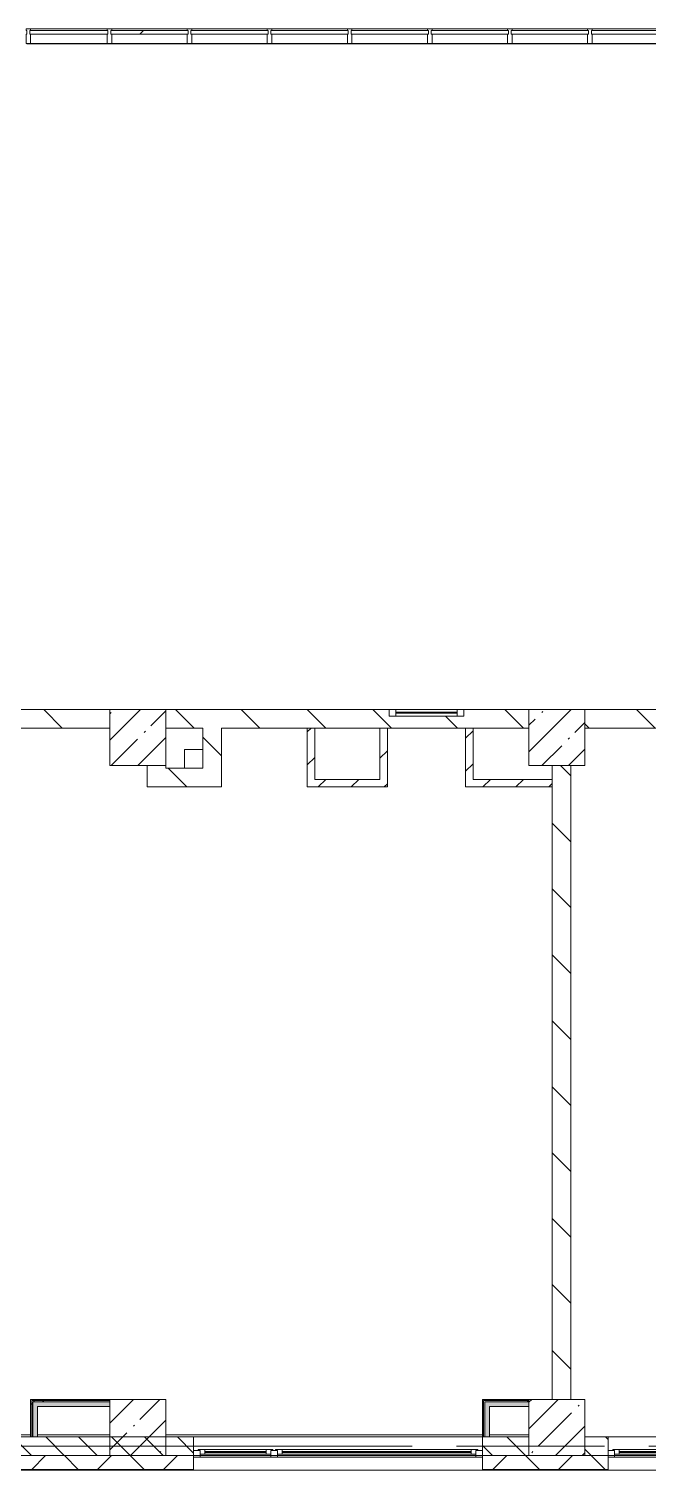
# Model space of a CAD drawing. Header units: millimetres. Extents: x 81037 to 284518, y -8553 to 29000.
# Drawn here: x 164298 to 170948, y -258 to 15200 of the extents above; entities that cross this region are included whole.
import ezdxf

# ---------------------------------------------------------------- set-up
doc = ezdxf.new("R2010")
doc.units = ezdxf.units.MM
doc.linetypes.add('Осевая', pattern=[3175, 635, -476.25, 1587.5, -476.25])
doc.layers.add('A-FLOR-2', color=7, linetype='Continuous', lineweight=5, true_color=0xaaaaaa)
doc.layers.add('I-WALL-5', color=7, linetype='Continuous', lineweight=9, true_color=0xe7e7e7)
for name, color, linetype, lineweight in [('A-GLAZ-2', 7, 'Continuous', 5), ('A-GLAZ-CURT-1', 7, 'Continuous', 5), ('A-GLAZ-CWMG-2', 7, 'Continuous', 5), ('A-WALL', 7, 'Continuous', 9), ('A-WALL-4', 7, 'Continuous', 5), ('I-WALL-6', 7, 'Continuous', 5), ('S-COLS-1', 7, 'Continuous', 5), ('Оси', 7, 'Continuous', 9), ('Оси-2', 7, 'Осевая', 9)]:
    doc.layers.add(name, color=color, linetype=linetype, lineweight=lineweight)
pattern_1 = [(135, (157507.65, 0), (-353.553, -353.553), [])]
pattern_2 = [(45, (157507.65, 0), (-176.7767, 176.7767), [])]
pattern_3 = [(45, (157507.65, 0), (-285.123, 285.123), []), (45, (157792.77, 0), (-285.123, 285.123), [504.031, -100.806, 16.764, -84.042])]
pattern_4 = [(135, (157507.65, 0), (-176.7767, -176.7767), [])]
pattern_5 = [(45, (157507.65, 0), (-530.33, 530.33), []), (135, (157507.65, 0), (-530.33, -530.33), [])]

# ---------------------------------------------------------------- blocks, each defined once
blk = doc.blocks.new('120_Окно_СКБ_2Ст - 120_Окно_СКБ_2Ст 3100х2500 _мал_створка слева_ 2-22446355-2_1_3_птичка')
at = {"layer": 'A-GLAZ-2'}
for p, q in [((-1550, -127), (-1550, -57)), ((-1550, -57), (-1480, -57)), ((1550, -57), (-1550, -57)), ((-1480, -127), (-1550, -127)), ((-1550, -127), (-1500, -127)), ((-1480, -127), (-1500, -127)), ((-1500, -127), (-1500, -137)), ((-1500, -137), (670, -137)), ((670, -137), (-1500, -137)), ((-1480, -57), (-1480, -127)), ((650, -87), (-1480, -87)), ((-1480, -87), (-1480, -127)), ((-1430, -137), (-1430, -87)), ((-1430, -107), (600, -107)), ((600, -117), (-1430, -117)), ((600, -137), (600, -87)), ((650, -127), (650, -57)), ((650, -57), (720, -57)), ((650, -127), (650, -87)), ((720, -127), (650, -127)), ((670, -127), (650, -127)), ((670, -127), (700, -127)), ((670, -137), (670, -127)), ((720, -127), (700, -127)), ((700, -127), (700, -137)), ((700, -137), (1500, -137)), ((1500, -137), (700, -137)), ((720, -57), (720, -127)), ((1480, -87), (720, -87)), ((720, -87), (720, -127)), ((770, -137), (770, -87)), ((770, -107), (1430, -107)), ((1430, -117), (770, -117)), ((1430, -137), (1430, -87)), ((1480, -127), (1480, -57)), ((1480, -57), (1550, -57)), ((1480, -127), (1480, -87)), ((1550, -127), (1480, -127)), ((1500, -127), (1480, -127)), ((1500, -127), (1550, -127)), ((1500, -137), (1500, -127)), ((1550, -57), (1550, -127))]:
    blk.add_line(p, q, dxfattribs=at)
blk = doc.blocks.new('BSC_Колонна _Прямоугольная - 600х600-V149-2_1_3_птичка')
at = {"layer": 'S-COLS-1'}
h = blk.add_hatch(dxfattribs=at)
h.set_pattern_fill('FP_147', color=256, style=0, pattern_type=2)
h.set_pattern_definition([(45, (-7960, -7600), (-285.123, 285.123), []), (45, (-7674.88, -7600), (-285.123, 285.123), [504.031, -100.806, 16.764, -84.042])])
h.paths.add_polyline_path([(-300, -300), (300, -300), (300, 300), (-300, 300), (-300, 150)])
for p, q in [((300, 300), (-300, 300)), ((-300, 300), (-300, -300)), ((300, -300), (300, 300)), ((-300, -300), (300, -300))]:
    blk.add_line(p, q, dxfattribs=at)
blk = doc.blocks.new('BSC_Колонна _Прямоугольная - 600х600-20441433-2_1_3_птичка')
at = {"layer": 'S-COLS-1'}
h = blk.add_hatch(dxfattribs=at)
h.set_pattern_fill('FP_155', color=256, style=0, pattern_type=2)
h.set_pattern_definition([(45, (-12460, -7600), (-285.123, 285.123), []), (45, (-12174.88, -7600), (-285.123, 285.123), [504.031, -100.806, 16.764, -84.042])])
h.paths.add_polyline_path([(-300, -300), (300, -300), (300, 300), (-300, 300), (-300, 150)])
for p, q in [((300, 300), (-300, 300)), ((-300, 300), (-300, -300)), ((300, -300), (300, 300)), ((-300, -300), (300, -300))]:
    blk.add_line(p, q, dxfattribs=at)
blk = doc.blocks.new('Системная панель - Стекло - 40мм-23997895-2_1_3_птичка')
at = {"layer": 'A-GLAZ-CURT-1'}
for p, q in [((420, 0), (-420, 0)), ((-420, 0), (-420, -40)), ((420, -40), (420, 0)), ((-420, -40), (420, -40))]:
    blk.add_line(p, q, dxfattribs=at)
blk = doc.blocks.new('Прямоугольный импост - Импост структурный с накладкой - 160мм-23771928-2_1_3_птичка')
at = {"layer": 'A-GLAZ-CWMG-2'}
for p, q in [((7630, 15200), (6810, 15200)), ((7630, 15043), (6810, 15043))]:
    blk.add_line(p, q, dxfattribs=at)
blk = doc.blocks.new('Прямоугольный импост - Импост структурный с накладкой - 160мм-23997897-2_1_3_птичка')
at = {"layer": 'A-GLAZ-CWMG-2'}
for p, q in [((0, 140), (-50, 140)), ((-50, 140), (-50, 40)), ((-50, 40), (-40, 40)), ((-40, 0), (-50, 0)), ((-50, 0), (-50, -17)), ((-40, 40), (-40, 0)), ((-10, 0), (-10, 40)), ((-10, 40), (0, 40)), ((0, 0), (-10, 0)), ((0, 40), (0, 140)), ((0, -17), (0, 0)), ((-50, -17), (0, -17))]:
    blk.add_line(p, q, dxfattribs=at)
blk = doc.blocks.new('Системная панель - Стекло - 40мм-23997898-2_1_3_птичка')
at = {"layer": 'A-GLAZ-CURT-1'}
h = blk.add_hatch(dxfattribs=at)
h.set_pattern_fill('FP_161', color=256, style=0, pattern_type=2)
h.set_pattern_definition([(45, (-13750.1, -14683), (-1414.21, 1414.21), [1000, -3000]), (45, (-14750.1, -15183), (-1414.21, 1414.21), [3000, -1000]), (45, (-12750.1, -15683), (-1414.21, 1414.21), [1000, -3000])])
h.paths.add_polyline_path([(420, -40), (420, 0), (-420, 0), (-420, -40)])
for p, q in [((420, 0), (-420, 0)), ((-420, 0), (-420, -40)), ((-420, -40), (420, -40)), ((420, -40), (420, 0))]:
    blk.add_line(p, q, dxfattribs=at)
blk = doc.blocks.new('Прямоугольный импост - Импост структурный с накладкой - 160мм-23771920-2_1_3_птичка')
at = {"layer": 'A-GLAZ-CWMG-2'}
for p, q in [((13660, 15200), (12840, 15200)), ((13660, 15043), (12840, 15043))]:
    blk.add_line(p, q, dxfattribs=at)
blk = doc.blocks.new('Прямоугольный импост - Импост структурный с накладкой - 160мм-23997894-2_1_3_птичка')
at = {"layer": 'A-GLAZ-CWMG-2'}
for p, q in [((-25, 40), (-25, 140)), ((-25, 140), (25, 140)), ((-15, 40), (-25, 40)), ((-25, -17), (-25, 0)), ((-25, 0), (-15, 0)), ((-15, 0), (-15, 40)), ((15, 40), (15, 0)), ((25, 40), (15, 40)), ((15, 0), (25, 0)), ((25, 140), (25, 40)), ((25, 0), (25, -17)), ((25, -17), (-25, -17))]:
    blk.add_line(p, q, dxfattribs=at)
blk = doc.blocks.new('Системная панель - Стекло - 40мм-23997899-2_1_3_птичка')
at = {"layer": 'A-GLAZ-CURT-1'}
for p, q in [((415, 0), (-415, 0)), ((-415, 0), (-415, -40)), ((415, -40), (415, 0)), ((-415, -40), (415, -40))]:
    blk.add_line(p, q, dxfattribs=at)
blk = doc.blocks.new('Прямоугольный импост - Импост структурный с накладкой - 160мм-23771909-2_1_3_птичка')
at = {"layer": 'A-GLAZ-CWMG-2'}
for p, q in [((11930, 15200), (11120, 15200)), ((11930, 15043), (11120, 15043))]:
    blk.add_line(p, q, dxfattribs=at)
blk = doc.blocks.new('Системная панель - Стекло - 40мм-V166-2_1_3_птичка')
at = {"layer": 'A-GLAZ-CURT-1'}
for p, q in [((415, 0), (-415, 0)), ((-415, 0), (-415, -40)), ((415, -40), (415, 0)), ((-415, -40), (415, -40))]:
    blk.add_line(p, q, dxfattribs=at)
blk = doc.blocks.new('Системная панель - Стекло - 40мм-V167-2_1_3_птичка')
at = {"layer": 'A-GLAZ-CURT-1'}
for p, q in [((415, 0), (-415, 0)), ((-415, 0), (-415, -40)), ((415, -40), (415, 0)), ((-415, -40), (415, -40))]:
    blk.add_line(p, q, dxfattribs=at)
blk = doc.blocks.new('Системная панель - Стекло - 40мм-V168-2_1_3_птичка')
at = {"layer": 'A-GLAZ-CURT-1'}
h = blk.add_hatch(dxfattribs=at)
h.set_pattern_fill('FP_163', color=256, style=0, pattern_type=2)
h.set_pattern_definition([(45, (-8585, -14683), (-1414.21, 1414.21), [1000, -3000]), (45, (-9585, -15183), (-1414.21, 1414.21), [3000, -1000]), (45, (-7585, -15683), (-1414.21, 1414.21), [1000, -3000])])
h.paths.add_polyline_path([(415, -40), (415, 0), (-415, 0), (-415, -40), (47, -40)])
for p, q in [((415, 0), (-415, 0)), ((-415, 0), (-415, -40)), ((415, -40), (415, 0)), ((-415, -40), (415, -40))]:
    blk.add_line(p, q, dxfattribs=at)
blk = doc.blocks.new('Системная панель - Стекло - 40мм-V169-2_1_3_птичка')
at = {"layer": 'A-GLAZ-CURT-1'}
for p, q in [((415, 0), (-415, 0)), ((-415, 0), (-415, -40)), ((415, -40), (415, 0)), ((-415, -40), (415, -40))]:
    blk.add_line(p, q, dxfattribs=at)
blk = doc.blocks.new('Системная панель - Стекло - 40мм-V170-2_1_3_птичка')
at = {"layer": 'A-GLAZ-CURT-1'}
for p, q in [((415, 0), (-415, 0)), ((-415, 0), (-415, -40)), ((415, -40), (415, 0)), ((-415, -40), (415, -40))]:
    blk.add_line(p, q, dxfattribs=at)
blk = doc.blocks.new('120_Окно_СКБ_1Ст - 120_Окно_СКБ_1Ст 400х800 EI30-24230873-2_1_3_птичка')
at = {"layer": 'A-GLAZ-2'}
for p, q in [((-400, 30), (-400, 100)), ((-400, 100), (-330, 100)), ((400, 100), (-400, 100)), ((-330, 30), (-400, 30)), ((-400, 30), (400, 30)), ((-330, 100), (-330, 30)), ((330, 70), (-330, 70)), ((330, 60), (-330, 60)), ((330, 30), (330, 100)), ((330, 100), (400, 100)), ((400, 30), (330, 30)), ((400, 100), (400, 30))]:
    blk.add_line(p, q, dxfattribs=at)

msp = doc.modelspace()

# ---------------------------------------------------------------- hatches: boundary and pattern name
at = {"layer": 'A-WALL-4'}
h = msp.add_hatch(dxfattribs=at)
h.set_pattern_fill('FP_81', color=256, style=0, pattern_type=2)
h.set_pattern_definition(pattern_4)
h.paths.add_polyline_path([(162137.7, -100), (166067.7, -100), (166067.7, 100), (162137.7, 100)])
h.paths.add_polyline_path([(169349.7, -100), (169667.7, -100), (169667.7, 100), (169167.7, 100), (169167.7, -100)])
h = msp.add_hatch(dxfattribs=at)
h.set_pattern_fill('FP_81', color=256, style=0, pattern_type=2)
h.set_pattern_definition(pattern_4)
h.paths.add_polyline_path([(173987.3, -100), (174167.7, -100), (174167.7, 100), (173617.7, 100), (173617.7, -100)])
h.paths.add_polyline_path([(170517.7, -100), (170517.7, 100), (170267.7, 100), (170267.7, -100), (170277.2, -100)])
h = msp.add_hatch(dxfattribs=at)
h.set_pattern_fill('FP_71', color=256, style=0, pattern_type=2)
h.set_pattern_definition([(45, (157507.65, 0), (-353.5534, 353.5534), []), (135, (157507.65, 0), (-353.5534, -353.5534), [])])
h.paths.add_polyline_path([(233207.7, -250), (233207.7, -100), (229067.7, -100), (229067.7, -250), (232421.1, -250)])
h.paths.add_polyline_path([(226856, -250), (228167.7, -250), (228167.7, -100), (224567.7, -100), (224567.7, -250), (225000.9, -250)])
h.paths.add_polyline_path([(219435.8, -250), (219567.7, -250), (219567.7, -100), (218417.7, -100), (218417.7, -250), (218508.3, -250)])
h.paths.add_polyline_path([(214417.7, -250), (214667.7, -250), (214667.7, -100), (213917.7, -100), (213917.7, -250), (214334.4, -250)])
h.paths.add_polyline_path([(216317.7, -250), (216317.7, -100), (215567.7, -100), (215567.7, -250), (215725.7, -250)])
h.paths.add_polyline_path([(222667.7, -250), (223667.7, -250), (223667.7, -100), (222667.7, -100)])
h.paths.add_polyline_path([(210817.7, -250), (210817.7, -100), (209417.7, -100), (209417.7, -250), (210160.6, -250)])
h.paths.add_polyline_path([(206317.7, -250), (206317.7, -100), (204917.7, -100), (204917.7, -250), (205523, -250)])
h.paths.add_polyline_path([(202740.4, -250), (202817.7, -250), (202817.7, -100), (202444, -100), (202444, -250)])
h.paths.add_polyline_path([(200917.7, -250), (201544, -250), (201544, -100), (200167.7, -100), (200167.7, -250), (200885.4, -250)])
h.paths.add_polyline_path([(193397.7, -250), (193397.7, -100), (192277.7, -100), (192277.7, -250), (193001.5, -250)])
h.paths.add_polyline_path([(196547.7, -250), (197067.7, -250), (197067.7, -100), (195497.7, -100), (195497.7, -250), (196247.8, -250)])
h.paths.add_polyline_path([(190682.7, -250), (191377.7, -250), (191377.7, -100), (190517.7, -100), (190517.7, -250)])
h.paths.add_polyline_path([(188363.9, -250), (188417.7, -250), (188417.7, -100), (186717.4, -100), (186717.4, -250), (187900.1, -250)])
h.paths.add_polyline_path([(179552.4, -250), (180217.7, -250), (180217.7, -100), (179117.7, -100), (179117.7, -250)])
h.paths.add_polyline_path([(173987.3, -250), (174767.7, -250), (174767.7, -100), (173617.7, -100), (173617.7, -250)])
h.paths.add_polyline_path([(175667.7, -250), (176317.7, -250), (176317.7, -100), (175667.7, -100)])
h.paths.add_polyline_path([(182317.7, -250), (183917.4, -250), (183917.4, -100), (182317.7, -100)])
h.paths.add_polyline_path([(166067.7, -250), (166067.7, -100), (162137.7, -100), (162137.7, -250), (165639.6, -250)])
h.paths.add_polyline_path([(160074.5, -250), (161237.7, -250), (161237.7, -100), (157247.7, -100), (157247.7, -250), (158219.5, -250)])
h.paths.add_polyline_path([(169167.7, -250), (170517.7, -250), (170517.7, -100), (169167.7, -100)])
at = {"layer": 'I-WALL-5'}
for points in [[(165167.7, 425), (165167.7, 475), (164342.7, 475), (164342.7, 425), (164712.1, 425)], [(169667.7, 425), (169667.7, 475), (169192.7, 475), (169192.7, 425), (169349.7, 425)], [(164392.7, 100), (164392.7, 425), (164342.7, 425), (164342.7, 100)], [(169242.7, 100), (169242.7, 425), (169192.7, 425), (169192.7, 100)]]:
    msp.add_hatch(color=256, dxfattribs=at).paths.add_polyline_path(points)
at = {"layer": 'I-WALL-6'}
h = msp.add_hatch(dxfattribs=at)
h.set_pattern_fill('FP_82', color=256, style=0, pattern_type=2)
h.set_pattern_definition(pattern_1)
h.paths.add_polyline_path([(167494.7, 7700), (169667.7, 7700), (169667.7, 7900), (168967.7, 7900), (168967.7, 7830), (168167.7, 7830), (168167.7, 7900), (165767.7, 7900), (165767.7, 7700), (166567.2, 7700)])
h.paths.add_polyline_path([(170277.2, 7700), (171067.6, 7700), (171067.6, 7900), (170267.7, 7900), (170267.7, 7700)])
h.paths.add_polyline_path([(164037.7, 7700), (165167.7, 7700), (165167.7, 7900), (164037.7, 7900), (164037.7, 7750.3)])
h.paths.add_polyline_path([(174167.7, 7700), (174167.7, 7900), (172507.6, 7900), (172507.6, 7700), (173667.7, 7700)])
h.paths.add_polyline_path([(161237.7, 7700), (161537.7, 7700), (161537.7, 7900), (161237.7, 7900), (161237.7, 7750.3)])
h = msp.add_hatch(dxfattribs=at)
h.set_pattern_fill('FP_82', color=256, style=0, pattern_type=2)
h.set_pattern_definition(pattern_1)
h.paths.add_polyline_path([(166367.7, 7070), (166367.7, 7700), (166167.7, 7700), (166167.7, 7070)])
h = msp.add_hatch(dxfattribs=at)
h.set_pattern_fill('FP_83', color=256, style=0, pattern_type=2)
h.set_pattern_definition(pattern_2)
h.paths.add_polyline_path([(167367.7, 7070), (167367.7, 7700), (167287.7, 7700), (167287.7, 7070)])
h = msp.add_hatch(dxfattribs=at)
h.set_pattern_fill('FP_83', color=256, style=0, pattern_type=2)
h.set_pattern_definition(pattern_2)
h.paths.add_polyline_path([(168147.7, 7150), (168147.7, 7700), (168067.7, 7700), (168067.7, 7150)])
h = msp.add_hatch(dxfattribs=at)
h.set_pattern_fill('FP_83', color=256, style=0, pattern_type=2)
h.set_pattern_definition(pattern_2)
h.paths.add_polyline_path([(169067.7, 7070), (169067.7, 7700), (168987.7, 7700), (168987.7, 7070)])
h = msp.add_hatch(dxfattribs=at)
h.set_pattern_fill('FP_82', color=256, style=0, pattern_type=2)
h.set_pattern_definition(pattern_1)
h.paths.add_polyline_path([(165639.6, 7070), (165767.7, 7070), (165767.7, 7300), (165567.7, 7300), (165567.7, 7070)])
h = msp.add_hatch(dxfattribs=at)
h.set_pattern_fill('FP_82', color=256, style=0, pattern_type=2)
h.set_pattern_definition(pattern_1)
h.paths.add_polyline_path([(166167.7, 7070), (166167.7, 7270), (165767.7, 7270), (165767.7, 7070)])
h = msp.add_hatch(dxfattribs=at)
h.set_pattern_fill('FP_82', color=256, style=0, pattern_type=2)
h.set_pattern_definition(pattern_1)
h.paths.add_polyline_path([(169917.7, 500), (170117.7, 500), (170117.7, 7300), (169917.7, 7300), (169917.7, 808.9)])
h = msp.add_hatch(dxfattribs=at)
h.set_pattern_fill('FP_83', color=256, style=0, pattern_type=2)
h.set_pattern_definition(pattern_2)
h.paths.add_polyline_path([(167367.7, 7070), (168147.7, 7070), (168147.7, 7150), (167367.7, 7150)])
h = msp.add_hatch(dxfattribs=at)
h.set_pattern_fill('FP_83', color=256, style=0, pattern_type=2)
h.set_pattern_definition(pattern_2)
h.paths.add_polyline_path([(169917.7, 7070), (169917.7, 7150), (169067.7, 7150), (169067.7, 7070), (169349.7, 7070)])
h = msp.add_hatch(dxfattribs=at)
h.set_pattern_fill('FP_165', color=256, style=0, pattern_type=2)
h.set_pattern_definition(pattern_5)
h.paths.add_polyline_path([(165167.7, 487.5), (165167.7, 500), (164317.7, 500), (164317.7, 487.5), (164712.1, 487.5)])
h = msp.add_hatch(dxfattribs=at)
h.set_pattern_fill('FP_165', color=256, style=0, pattern_type=2)
h.set_pattern_definition(pattern_5)
h.paths.add_polyline_path([(164330.2, 100), (164330.2, 487.5), (164317.7, 487.5), (164317.7, 100)])
h = msp.add_hatch(dxfattribs=at)
h.set_pattern_fill('FP_165', color=256, style=0, pattern_type=2)
h.set_pattern_definition(pattern_5)
h.paths.add_polyline_path([(165167.7, 475), (165167.7, 487.5), (164330.2, 487.5), (164330.2, 475), (164712.1, 475)])
h = msp.add_hatch(dxfattribs=at)
h.set_pattern_fill('FP_165', color=256, style=0, pattern_type=2)
h.set_pattern_definition(pattern_5)
h.paths.add_polyline_path([(164330.2, 100), (164342.7, 100), (164342.7, 475), (164330.2, 475), (164330.2, 230.5)])
h = msp.add_hatch(dxfattribs=at)
h.set_pattern_fill('FP_165', color=256, style=0, pattern_type=2)
h.set_pattern_definition(pattern_5)
h.paths.add_polyline_path([(169667.7, 487.5), (169667.7, 500), (169167.7, 500), (169167.7, 487.5), (169349.7, 487.5)])
h = msp.add_hatch(dxfattribs=at)
h.set_pattern_fill('FP_165', color=256, style=0, pattern_type=2)
h.set_pattern_definition(pattern_5)
h.paths.add_polyline_path([(169667.7, 475), (169667.7, 487.5), (169180.2, 487.5), (169180.2, 475), (169349.7, 475)])
at = {"layer": 'S-COLS-1'}
h = msp.add_hatch(dxfattribs=at)
h.set_pattern_fill('FP_79', color=256, style=0, pattern_type=2)
h.set_pattern_definition(pattern_3)
h.paths.add_polyline_path([(165767.7, -100), (165767.7, 500), (165167.7, 500), (165167.7, -100), (165639.6, -100)])
h = msp.add_hatch(dxfattribs=at)
h.set_pattern_fill('FP_79', color=256, style=0, pattern_type=2)
h.set_pattern_definition(pattern_3)
h.paths.add_polyline_path([(169667.7, -100), (170267.7, -100), (170267.7, 500), (169667.7, 500), (169667.7, 230.5)])

# ---------------------------------------------------------------- linework, layer by layer
at = {"layer": 'A-FLOR-2'}
for p, q in [((171217.7, 15040), (164277.7, 15040)), ((165967.7, 7470), (166167.7, 7470)), ((165967.7, 7270), (165967.7, 7470))]:
    msp.add_line(p, q, dxfattribs=at)
at = {"layer": 'A-WALL'}
for p, q in [((168147.7, 7700), (168067.7, 7700)), ((169917.7, 7070), (169917.7, 7150)), ((164330.2, 487.5), (165167.7, 487.5)), ((164330.2, 100), (164330.2, 487.5)), ((164342.7, 475), (165167.7, 475)), ((164342.7, 100), (164342.7, 475)), ((169180.2, 487.5), (169667.7, 487.5)), ((169180.2, 100), (169180.2, 487.5)), ((169192.7, 475), (169667.7, 475)), ((169192.7, 100), (169192.7, 475)), ((162137.7, -100), (166067.7, -100)), ((169167.7, -100), (169667.7, -100)), ((170267.7, -100), (170517.7, -100)), ((162137.7, -250), (166067.7, -250)), ((162137.7, -253), (166067.7, -253)), ((169167.7, -250), (170517.7, -250)), ((169167.7, -253), (170517.7, -253))]:
    msp.add_line(p, q, dxfattribs=at)
at = {"layer": 'A-WALL-4'}
for p, q in [((169667.7, 100), (161237.7, 100)), ((166067.7, -258), (166067.7, 100)), ((169167.7, 100), (169167.7, -258)), ((169667.7, -100), (169667.7, 100)), ((170267.7, 100), (170267.7, -100)), ((170267.7, 100), (174167.7, 100)), ((170517.7, -258), (170517.7, 100)), ((175667.7, -100), (157397.7, -100)), ((157239.7, -258), (175667.7, -258))]:
    msp.add_line(p, q, dxfattribs=at)
at = {"layer": 'I-WALL-6'}
for p, q in [((165167.7, 7900), (164037.7, 7900)), ((168167.7, 7900), (165767.7, 7900)), ((169667.7, 7900), (168967.7, 7900)), ((171067.6, 7900), (170267.7, 7900)), ((165167.7, 7700), (161237.7, 7700)), ((165767.7, 7700), (166167.7, 7700)), ((166167.7, 7700), (166167.7, 7270)), ((166367.7, 7700), (168067.7, 7700)), ((166367.7, 7070), (166367.7, 7700)), ((167287.7, 7700), (167287.7, 7070)), ((167367.7, 7150), (167367.7, 7700)), ((168067.7, 7700), (168067.7, 7150)), ((168147.7, 7700), (169667.7, 7700)), ((168147.7, 7070), (168147.7, 7700)), ((168987.7, 7700), (168987.7, 7070)), ((169067.7, 7150), (169067.7, 7700)), ((173587.7, 7700), (170267.7, 7700)), ((165567.7, 7300), (165567.7, 7070)), ((165767.7, 7270), (165767.7, 7300)), ((166167.7, 7270), (165767.7, 7270)), ((169917.7, 7300), (169917.7, 7150)), ((170117.7, 500), (170117.7, 7300)), ((168067.7, 7150), (167367.7, 7150)), ((169917.7, 7150), (169067.7, 7150)), ((165567.7, 7070), (166367.7, 7070)), ((167287.7, 7070), (168147.7, 7070)), ((168987.7, 7070), (169917.7, 7070)), ((169917.7, 7070), (169917.7, 500)), ((165167.7, 500), (164317.7, 500)), ((164317.7, 500), (164317.7, 100)), ((165167.7, 425), (165167.7, 500)), ((169667.7, 500), (169167.7, 500)), ((169167.7, 500), (169167.7, 100)), ((169667.7, 425), (169667.7, 500)), ((169917.7, 500), (170117.7, 500)), ((164392.7, 425), (165167.7, 425)), ((164392.7, 100), (164392.7, 425)), ((169242.7, 425), (169667.7, 425)), ((169242.7, 100), (169242.7, 425)), ((161237.7, 120), (164317.7, 120)), ((164392.7, 120), (165167.7, 120)), ((165767.7, 120), (169167.7, 120)), ((169242.7, 120), (169667.7, 120)), ((173617.7, -100), (170517.7, -100))]:
    msp.add_line(p, q, dxfattribs=at)
at = {"layer": 'S-COLS-1'}
for p, q in [((165767.7, 500), (165167.7, 500)), ((165167.7, 500), (165167.7, -100)), ((165767.7, -100), (165767.7, 500)), ((170267.7, 500), (169667.7, 500)), ((169667.7, 500), (169667.7, -100)), ((170267.7, -100), (170267.7, 500)), ((165167.7, -100), (165767.7, -100)), ((169667.7, -100), (170267.7, -100))]:
    msp.add_line(p, q, dxfattribs=at)
at = {"layer": 'Оси'}
msp.add_line((155280.1, 0), (167780.1, 0), dxfattribs=at)
at = {"layer": 'Оси-2'}
msp.add_line((167780.1, 0), (183497.7, 0), dxfattribs=at)

# ---------------------------------------------------------------- block references
at = {"layer": 'A-GLAZ-2'}
msp.add_blockref('120_Окно_СКБ_1Ст - 120_Окно_СКБ_1Ст 400х800 EI30-24230873-2_1_3_птичка', (168567.7, 7800), dxfattribs=at)
at = {"layer": 'A-GLAZ-2', "rotation": 180}
for p in [(167617.7, -175), (172067.7, -175)]:
    msp.add_blockref('120_Окно_СКБ_2Ст - 120_Окно_СКБ_2Ст 3100х2500 _мал_створка слева_ 2-22446355-2_1_3_птичка', p, dxfattribs=at)
at = {"layer": 'A-GLAZ-CURT-1'}
for name, p in [('Системная панель - Стекло - 40мм-23997895-2_1_3_птичка', (164727.7, 15183)), ('Системная панель - Стекло - 40мм-V168-2_1_3_птичка', (165592.7, 15183)), ('Системная панель - Стекло - 40мм-V166-2_1_3_птичка', (166452.7, 15183)), ('Системная панель - Стекло - 40мм-V167-2_1_3_птичка', (167312.7, 15183)), ('Системная панель - Стекло - 40мм-V170-2_1_3_птичка', (168172.7, 15183)), ('Системная панель - Стекло - 40мм-23997899-2_1_3_птичка', (169032.7, 15183)), ('Системная панель - Стекло - 40мм-V169-2_1_3_птичка', (169892.7, 15183)), ('Системная панель - Стекло - 40мм-23997898-2_1_3_птичка', (170757.8, 15183))]:
    msp.add_blockref(name, p, dxfattribs=at)
at = {"layer": 'A-GLAZ-CWMG-2', "rotation": 180}
msp.add_blockref('Прямоугольный импост - Импост структурный с накладкой - 160мм-23997897-2_1_3_птичка', (164267.7, 15183), dxfattribs=at)
at = {"layer": 'A-GLAZ-CWMG-2'}
for name, p in [('Прямоугольный импост - Импост структурный с накладкой - 160мм-23771928-2_1_3_птичка', (157507.7, 0)), ('Прямоугольный импост - Импост структурный с накладкой - 160мм-23771909-2_1_3_птичка', (154067.7, 0)), ('Прямоугольный импост - Импост структурный с накладкой - 160мм-23771909-2_1_3_птичка', (154927.7, 0)), ('Прямоугольный импост - Импост структурный с накладкой - 160мм-23771909-2_1_3_птичка', (155787.7, 0)), ('Прямоугольный импост - Импост структурный с накладкой - 160мм-23771909-2_1_3_птичка', (156647.7, 0)), ('Прямоугольный импост - Импост структурный с накладкой - 160мм-23771909-2_1_3_птичка', (157507.7, 0)), ('Прямоугольный импост - Импост структурный с накладкой - 160мм-23771909-2_1_3_птичка', (158367.7, 0)), ('Прямоугольный импост - Импост структурный с накладкой - 160мм-23771920-2_1_3_птичка', (157507.7, 0))]:
    msp.add_blockref(name, p, dxfattribs=at)
at = {"layer": 'A-GLAZ-CWMG-2', "extrusion": (0, 0, -1), "rotation": 180}
for p in [(-165162.7, 15183), (-166022.7, 15183), (-166882.7, 15183), (-167742.7, 15183), (-168602.7, 15183), (-169462.7, 15183), (-170322.7, 15183)]:
    msp.add_blockref('Прямоугольный импост - Импост структурный с накладкой - 160мм-23997894-2_1_3_птичка', p, dxfattribs=at)
at = {"layer": 'S-COLS-1'}
for name, p in [('BSC_Колонна _Прямоугольная - 600х600-V149-2_1_3_птичка', (165467.7, 7600)), ('BSC_Колонна _Прямоугольная - 600х600-20441433-2_1_3_птичка', (169967.7, 7600))]:
    msp.add_blockref(name, p, dxfattribs=at)

doc.saveas('drawing.dxf')
